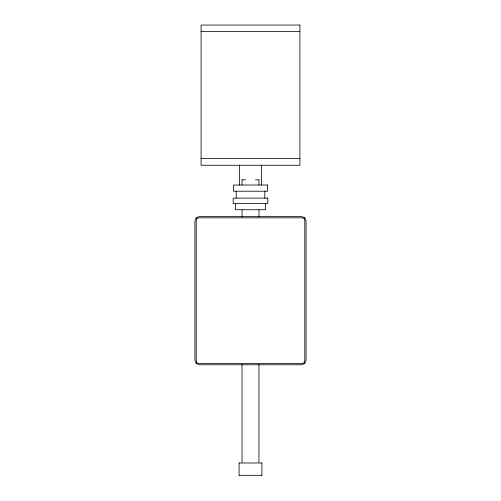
<?xml version="1.0" encoding="UTF-8"?>
<svg xmlns="http://www.w3.org/2000/svg" width="501" height="501" viewBox="0 0 501 501"><rect width="100%" height="100%" fill="white"/><g stroke="black" fill="none" stroke-linecap="round" stroke-linejoin="round"><path stroke-width="0.75" d="M196.21 217.829L196.787 218.405L196.21 220.972L196.21 360.319L196.787 362.887L196.21 363.469L194.908 360.319L194.908 220.972L196.21 217.829L199.354 216.526L301.646 216.526L304.79 217.829L306.092 220.972L306.092 360.319L304.79 363.469L301.646 364.772L199.354 364.772L196.21 363.469M242.033 179.771L242.033 184.9M239.077 462.792L239.077 475.518M261.923 475.518L261.923 462.792M304.79 363.469L304.213 362.887L304.79 360.319L304.79 220.972L304.213 218.405L304.79 217.829M258.967 184.9L258.967 179.771M242.115 179.853L245.528 179.771M196.787 218.405L199.354 217.829L301.646 217.829L304.213 218.405M304.213 362.887L301.646 363.469L199.354 363.469L196.787 362.887M239.265 462.987L261.735 462.987M261.735 475.324L239.265 475.324M201.089 31.594L299.911 31.594M201.089 158.592L299.911 158.592M255.472 179.771L258.885 179.853M265.574 203.556L265.574 209.731L235.426 209.731L235.426 203.556M264.829 191.207L264.829 198.12M261.616 165.186L261.616 185.026M258.967 209.906L258.967 216.939M258.967 364.634L258.967 462.323M242.033 209.906L242.033 216.939M242.033 364.634L242.033 462.323M239.384 165.186L239.384 185.026M236.171 191.207L236.171 198.12M299.911 25.05L201.089 25.05L201.089 165.261L299.911 165.261L299.911 25.05M267.547 185.026L233.453 185.026L233.453 191.207L267.547 191.207L267.547 185.026M267.797 198.12L233.203 198.12L233.203 203.556L267.797 203.556L267.797 198.12"/></g></svg>
